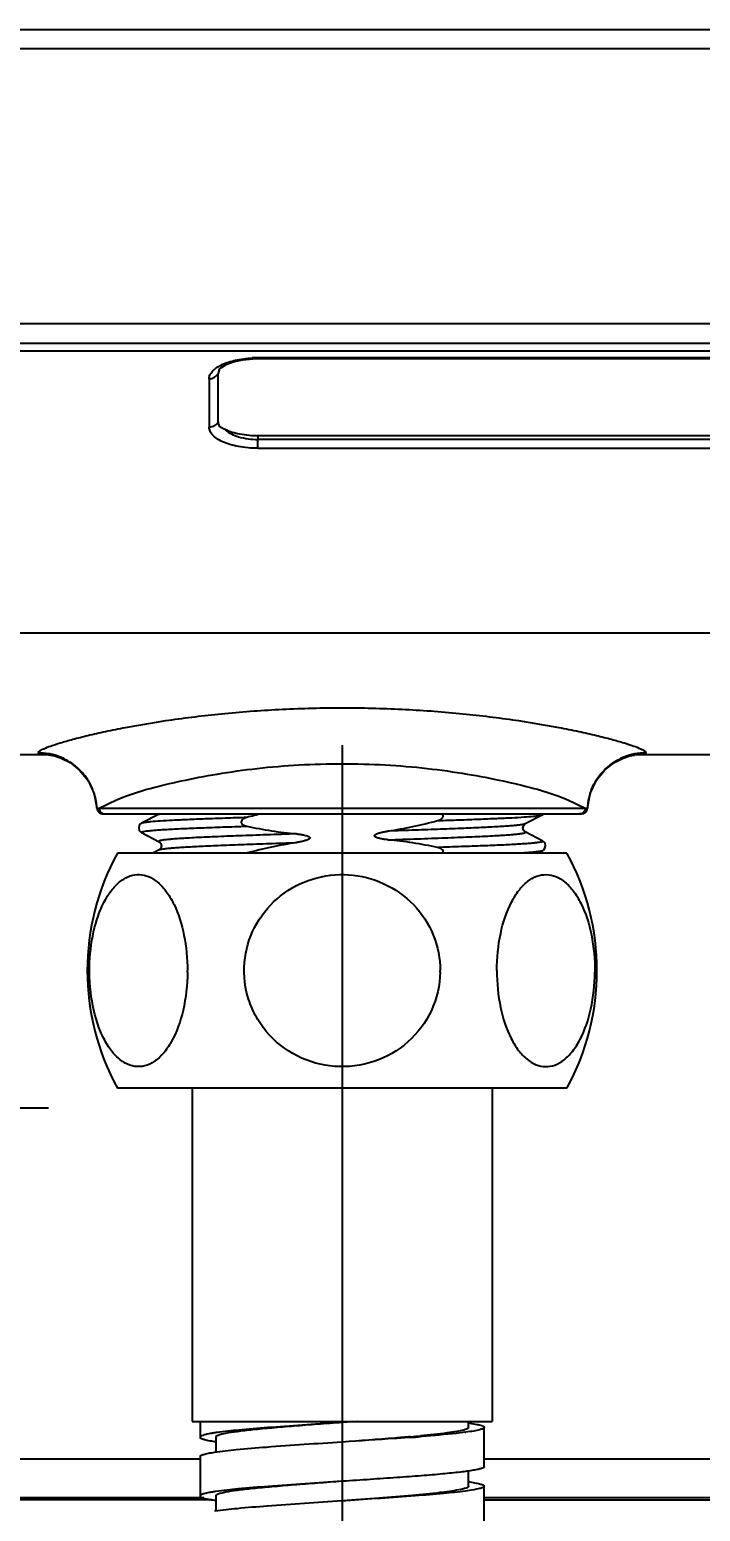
# Model space of a CAD drawing. Extents: x 0 to 1354, y -165 to 827.
# Drawn here: x 137.5 to 171.7, y 70.5 to 146.1 of the extents above; entities that cross this region are included whole.
import ezdxf

# ---------------------------------------------------------------- set-up
doc = ezdxf.new("R2010")
doc.units = 0
doc.header["$LTSCALE"] = 10
doc.header["$MEASUREMENT"] = 0
doc.header["$PDMODE"] = 3
doc.header["$PDSIZE"] = -10
doc.linetypes.add('CENTER2', pattern=[28.575, 19.05, -3.175, 3.175, -3.175])
doc.layers.get('0').update_dxf_attribs({"linetype": 'CONTINUOUS'})
doc.layers.get('DEFPOINTS').update_dxf_attribs({"linetype": 'CONTINUOUS'})
doc.layers.add('DEF_LAYER_ASSEM_MEMBER', color=7, linetype='CONTINUOUS')
doc.layers.add('중심선', color=1, linetype='CENTER2')
doc.styles.add('Daelim Dimension', font='')
doc.styles.get('Daelim Dimension').set_extended_font_data('나눔고딕')
doc.dimstyles.new('DEFAULT', dxfattribs={"dimscale": 2, "dimtxt": 2, "dimasz": 2, "dimexe": 0, "dimexo": 2, "dimgap": 1, "dimtad": 1, "dimdec": 1, "dimzin": 9, "dimdsep": 46, "dimtxsty": 'Daelim Dimension', "dimcen": 0.5, "dimclrd": 252, "dimclre": 252, "dimclrt": 3, "dimadec": 1, "dimazin": 0, "dimtfac": 1, "dimtdec": 1, "dimtix": 1, "dimtmove": 0, "dimatfit": 3, "dimfxl": 1, "dimtolj": 1, "dimtzin": 1, "dimlwd": 9, "dimlwe": 9, "dimarcsym": 0})

# ---------------------------------------------------------------- blocks, each defined once
blk = doc.blocks.new('*D0')
at = {"color": 5, "lineweight": 9, "ltscale": 0.5, "transparency": 16777216}
for p, q in [((95.477, 87.762), (95.477, 17.944)), ((425.46, 87.762), (425.46, 17.944)), ((99.477, 17.944), (421.46, 17.944))]:
    blk.add_line(p, q, dxfattribs=at)
at = {"color": 5, "ltscale": 0.5, "transparency": 16777216}
for points in [[(99.477, 18.61), (99.477, 17.277), (95.477, 17.944)], [(421.46, 18.61), (421.46, 17.277), (425.46, 17.944)]]:
    blk.add_solid(points, dxfattribs=at)
at = {"layer": 'DEFPOINTS', "color": 0, "ltscale": 0.5, "transparency": 16777216}
for p in [(95.477, 91.762), (425.46, 91.762), (425.46, 17.944)]:
    blk.add_point(p, dxfattribs=at)
at = {"color": 7, "ltscale": 0.5, "transparency": 16777216, "insert": (260.468, 25.394), "char_height": 10, "attachment_point": 5, "style": 'Daelim Dimension'}
blk.add_mtext('\\A1;330', dxfattribs=at)
blk = doc.blocks.new('*D2')
at = {"color": 5, "lineweight": 9, "ltscale": 0.5, "transparency": 16777216}
for p, q in [((130.968, 79.606), (130.968, 37.723)), ((389.968, 77.935), (389.968, 37.723)), ((134.968, 37.723), (385.968, 37.723))]:
    blk.add_line(p, q, dxfattribs=at)
at = {"color": 5, "ltscale": 0.5, "transparency": 16777216}
for points in [[(134.968, 38.39), (134.968, 37.057), (130.968, 37.723)], [(385.968, 38.39), (385.968, 37.057), (389.968, 37.723)]]:
    blk.add_solid(points, dxfattribs=at)
at = {"layer": 'DEFPOINTS', "color": 0, "ltscale": 0.5, "transparency": 16777216}
for p in [(130.968, 83.606), (389.968, 81.935), (389.968, 37.723)]:
    blk.add_point(p, dxfattribs=at)
at = {"color": 7, "ltscale": 0.5, "transparency": 16777216, "insert": (260.468, 45.167), "char_height": 10, "attachment_point": 5, "style": 'Daelim Dimension'}
blk.add_mtext('\\A1;259', dxfattribs=at)

msp = doc.modelspace()

# ---------------------------------------------------------------- linework, layer by layer
at = {"layer": 'DEF_LAYER_ASSEM_MEMBER', "color": 7, "linetype": 'Continuous'}
for p, q in [((132.394, 146.12), (200.543, 146.12)), ((200.543, 145.138), (132.394, 145.138)), ((108.986, 131.138), (223.951, 131.138)), ((109.986, 130.12), (222.951, 130.12)), ((209.432, 129.716), (123.505, 129.716)), ((148.916, 129.334), (149.203, 129.342)), ((149.203, 129.342), (204.334, 129.342)), ((147.187, 128.771), (147.142, 128.586)), ((147.142, 126.114), (147.142, 128.586)), ((204.342, 125.395), (149.195, 125.395)), ((129.614, 115.346), (207.721, 115.346)), ((138.493, 109.12), (127.218, 109.12)), ((168.346, 109.111), (168.381, 109.116)), ((168.36, 109.12), (168.359, 109.12)), ((207.028, 109.12), (168.381, 109.12)), ((140.961, 106.404), (140.961, 106.404)), ((141.059, 106.415), (165.877, 106.415)), ((141.261, 106.12), (165.676, 106.12)), ((144.129, 106.1), (143.237, 105.635)), ((144.129, 106.1), (144.13, 106.101)), ((144.159, 106.12), (144.13, 106.101)), ((153.468, 106.12), (153.468, 104.12)), ((163.698, 106.071), (162.806, 105.605)), ((165.976, 106.404), (165.976, 106.404)), ((143.239, 105.636), (143.237, 105.635)), ((143.239, 105.163), (144.131, 104.698)), ((162.806, 105.192), (162.806, 105.192)), ((163.697, 104.727), (162.806, 105.192)), ((164.934, 104.12), (142.003, 104.12)), ((144.132, 104.287), (143.813, 104.12)), ((144.131, 104.286), (144.132, 104.287)), ((163.438, 104.12), (163.697, 104.256)), ((164.934, 92.12), (142.003, 92.12)), ((145.818, 92.12), (145.818, 75.12)), ((161.118, 92.12), (161.118, 75.12)), ((145.818, 75.12), (161.118, 75.12)), ((146.218, 75.12), (146.218, 74.32)), ((154.226, 75.12), (153.468, 75.07)), ((159.918, 74.82), (159.918, 75.12)), ((147.018, 74.32), (147.018, 73.541)), ((157.557, 74.356), (157.458, 74.349)), ((160.718, 72.82), (160.718, 74.82)), ((146.218, 73.32), (146.218, 71.32)), ((153.468, 74.07), (153.449, 74.069)), ((153.488, 74.072), (153.468, 74.07)), ((105.468, 73.225), (146.218, 73.225)), ((159.918, 71.82), (159.918, 72.595)), ((160.718, 73.225), (336.968, 73.225)), ((153.488, 72.072), (153.468, 72.07)), ((160.718, 69.82), (160.718, 71.82)), ((146.407, 71.226), (105.468, 71.226)), ((146.835, 71.129), (105.468, 71.129)), ((147.018, 71.32), (147.018, 70.545)), ((153.468, 71.07), (153.449, 71.069)), ((153.652, 71.082), (153.468, 71.07)), ((336.968, 71.226), (160.718, 71.226)), ((160.718, 71.129), (257.512, 71.129))]:
    msp.add_line(p, q, dxfattribs=at)
at = {"layer": 'DEF_LAYER_ASSEM_MEMBER', "color": 9, "linetype": 'Continuous'}
for p, q in [((149.203, 129.342), (149.203, 129.382)), ((204.334, 129.382), (149.203, 129.382)), ((146.684, 128.311), (146.684, 125.838)), ((149.168, 125.395), (149.165, 125.218)), ((149.165, 124.767), (149.165, 125.218)), ((204.372, 125.218), (149.165, 125.218)), ((149.165, 124.767), (204.372, 124.767))]:
    msp.add_line(p, q, dxfattribs=at)
at = {"layer": 'DEF_LAYER_ASSEM_MEMBER', "color": 7, "linetype": 'Continuous'}
for points in [[(147.187, 128.771), (147.194, 128.782), (147.305, 128.893), (147.548, 129.036), (147.916, 129.173), (148.388, 129.278), (148.916, 129.334)], [(138.493, 109.122), (138.498, 109.121), (138.583, 109.112)], [(138.583, 109.112), (138.787, 109.072), (139.132, 108.961), (139.586, 108.733), (140.072, 108.354), (140.508, 107.815), (140.825, 107.134), (140.961, 106.404)], [(165.976, 106.404), (166.118, 107.157), (166.437, 107.83), (166.876, 108.365), (167.359, 108.74), (167.805, 108.964), (168.143, 109.071), (168.346, 109.111)], [(163.698, 106.069), (163.751, 106.103), (163.765, 106.12)], [(143.238, 105.636), (143.185, 105.601), (143.12, 105.522), (143.089, 105.398), (143.121, 105.273), (143.186, 105.196), (143.238, 105.161)], [(162.807, 105.194), (162.775, 105.216), (162.72, 105.28), (162.689, 105.395), (162.717, 105.512), (162.772, 105.581), (162.807, 105.604)], [(144.13, 104.697), (144.164, 104.673), (144.22, 104.605), (144.248, 104.488), (144.217, 104.373), (144.162, 104.308), (144.13, 104.287)], [(163.698, 104.254), (163.751, 104.289), (163.815, 104.366), (163.848, 104.491), (163.817, 104.615), (163.752, 104.694), (163.698, 104.729)]]:
    msp.add_lwpolyline(points, dxfattribs=at)
at = {"layer": 'DEF_LAYER_ASSEM_MEMBER', "color": 9, "linetype": 'Continuous'}
msp.add_arc((149.202, 123.534), 5.849, 89.9962, 93.26451, dxfattribs=at)
at = {"layer": 'DEF_LAYER_ASSEM_MEMBER', "color": 7, "linetype": 'Continuous'}
for centre, radius, start, end in [((137.964, 106.265), 2.967, 79.54634, 89.96259), ((137.954, 106.208), 3.025, 75.52388, 79.56122), ((168.995, 106.167), 3.068, 104.20985, 122.38556), ((168.983, 106.206), 3.027, 101.60989, 104.16136), ((168.359, 115.804), 6.683, 270.00741, 270.22172), ((168.973, 106.257), 2.975, 90.04667, 101.62836), ((168.97, 106.213), 3.015, 122.45178, 122.83148), ((168.95, 106.234), 2.979, 162.09265, 176.7438), ((168.999, 106.218), 3.031, 159.01236, 162.08613), ((141.258, 106.42), 0.297, 183.2099, 188.56926), ((141.264, 106.421), 0.303, 188.57565, 204.62611), ((141.26, 106.42), 0.298, 204.70097, 211.52767), ((141.262, 106.421), 0.301, 211.54131, 238.8523), ((141.26, 106.419), 0.299, 238.85408, 247.98208), ((155.12, 81.321), 25.46, 103.05849, 104.8359), ((165.676, 106.42), 0.3, 269.97845, 356.77173), ((165.677, 106.419), 0.298, 292.02739, 300.21823), ((165.675, 106.422), 0.302, 300.22532, 313.83063), ((165.675, 106.421), 0.301, 313.89604, 326.72089), ((165.677, 106.42), 0.299, 326.72364, 335.34393), ((165.675, 106.42), 0.301, 335.38726, 344.02446), ((165.675, 106.421), 0.301, 343.99477, 356.74855), ((152.968, 98.12), 12.5, 151.3146, 208.6854), ((153.968, 98.12), 12.5, 331.3146, 28.6854), ((135.962, 98.12), 9.614, 359.525, 0.00001), ((153.661, 98.12), 4.808, 359.05005, 359.99999), ((158.333, 64.039), 11.121, 81.49047, 81.62829), ((147.325, 70.945), 3.605, 101.52315, 102.6002), ((148.078, 66.9), 7.72, 99.22197, 99.69916), ((148.344, 65.257), 9.384, 98.5728, 99.21598), ((148.686, 62.99), 11.677, 98.0391, 98.57586), ((148.59, 85.009), 11.028, 261.46947, 261.61255), ((149.106, 60.009), 14.687, 97.43556, 98.03581), ((150.015, 153.454), 79.414, 275.01249, 275.38561), ((147.136, 205.291), 131.349, 274.29647, 274.50736), ((157.657, 90.437), 16.004, 277.45258, 277.62132), ((158.342, 61.102), 11.057, 81.43899, 81.66082), ((147.969, 64.544), 7.067, 99.47991, 99.94534), ((148.134, 63.558), 8.067, 99.15696, 99.48279), ((148.37, 62.086), 9.557, 98.52904, 99.14834), ((148.574, 81.899), 10.916, 261.41166, 261.61428), ((148.663, 60.138), 11.527, 98.1518, 98.5359), ((148.579, 59.706), 10.953, 98.37566, 98.55275)]:
    msp.add_arc(centre, radius, start, end, dxfattribs=at)
at = {"layer": 'DEF_LAYER_ASSEM_MEMBER', "color": 9, "linetype": 'Continuous'}
for points, start_tangent, end_tangent in [([(147.341, 129.031), (148.025, 129.257), (148.869, 129.373)], (0.905865, 0.423567), (0.998371, 0.05705)), ([(146.684, 128.311), (146.726, 128.505), (146.851, 128.694), (147.058, 128.871), (147.341, 129.031)], (-0.000234, 1), (0.905865, 0.423567)), ([(146.684, 128.311), (146.958, 128.386), (147.142, 128.587)], (1, 0), (0.42893, 0.903338)), ([(147.142, 126.114), (146.958, 125.913), (146.684, 125.838)], (-0.42893, -0.903338), (-1, 0)), ([(149.165, 124.767), (148.177, 124.855), (147.741, 124.96), (147.37, 125.098), (147.073, 125.261), (146.858, 125.444), (146.728, 125.638), (146.684, 125.838)], (-1, -0.000229), (-0.000167, 1)), ([(147.493, 125.709), (148.187, 125.353), (149.165, 125.218)], (0.761409, -0.648271), (0.99999, 0.004507))]:
    msp.add_spline(points, degree=3, dxfattribs=dict(at, start_tangent=start_tangent, end_tangent=end_tangent))
at = {"layer": 'DEF_LAYER_ASSEM_MEMBER', "color": 7, "linetype": 'Continuous'}
for points, start_tangent, end_tangent in [([(147.142, 126.114), (147.176, 125.952), (147.202, 125.899)], (0.000158, -1), (0.489961, -0.871744)), ([(147.494, 125.722), (147.412, 125.764), (147.202, 125.899)], (-0.900767, 0.434303), (-0.790724, 0.612173)), ([(149.195, 125.395), (148.251, 125.482), (147.494, 125.722)], (-1, -0.000136), (-0.900767, 0.434303)), ([(137.966, 109.232), (137.982, 109.273), (138.034, 109.322), (138.244, 109.437), (138.596, 109.577), (139.088, 109.739), (139.722, 109.92), (140.491, 110.115), (141.389, 110.318), (142.408, 110.523), (144.777, 110.916), (147.489, 111.241), (150.422, 111.454), (153.468, 111.528), (156.516, 111.454), (159.453, 111.241), (162.162, 110.916), (164.527, 110.523), (165.546, 110.318), (166.444, 110.115), (167.213, 109.92), (167.847, 109.739), (168.34, 109.577), (168.692, 109.438), (168.902, 109.322), (168.954, 109.273), (168.971, 109.232)], (-0.027223, 0.999629), (-0.026317, -0.999654)), ([(138.481, 109.121), (138.096, 109.152), (137.999, 109.186), (137.966, 109.232)], (-0.999873, 0.015918), (-0.027223, 0.999629)), ([(140.961, 106.404), (140.757, 107.33), (140.281, 108.142), (139.577, 108.762), (138.71, 109.137)], (-0.055831, 0.99844), (-0.968263, 0.249933)), ([(168.971, 109.232), (168.933, 109.184), (168.887, 109.165), (168.823, 109.149), (168.64, 109.128), (168.385, 109.12)], (-0.018524, -0.999828), (-0.999992, -0.00389)), ([(141.059, 106.415), (141.249, 106.492), (141.538, 106.633), (141.926, 106.814), (142.412, 107.015), (143.666, 107.413), (145.249, 107.795), (147.095, 108.148), (149.129, 108.434), (151.272, 108.613), (153.468, 108.674), (155.664, 108.613), (157.808, 108.434), (159.841, 108.148), (161.687, 107.795), (163.27, 107.413), (164.525, 107.015), (165.011, 106.814), (165.398, 106.633), (165.688, 106.492), (165.878, 106.415)], (0.964299, 0.264817), (0.96432, -0.264738)), ([(166.169, 107.304), (166.638, 108.12), (167.335, 108.747)], (0.358137, 0.933669), (0.840269, 0.54217)), ([(140.961, 106.404), (140.968, 106.404), (140.987, 106.404), (141.017, 106.406), (141.059, 106.415)], (0.359509, 0.933142), (0.964299, 0.264817)), ([(141.059, 106.415), (141.148, 106.206), (141.357, 106.12)], (0.017357, -0.999849), (1, 0.000081)), ([(141.148, 106.142), (141.261, 106.12)], (0.927213, -0.374535), (1, 0.000014)), ([(148.602, 105.93), (147.494, 105.892), (146.482, 105.856), (145.584, 105.82), (144.815, 105.784), (144.188, 105.746), (143.711, 105.708), (143.532, 105.689), (143.393, 105.671), (143.295, 105.653), (143.239, 105.636)], (-0.999448, -0.033226), (-0.895306, -0.445452)), ([(144.13, 106.101), (144.142, 106.106), (144.193, 106.12)], (0.8945, 0.447069), (0.974522, 0.224292)), ([(148.601, 105.931), (148.51, 105.901), (148.424, 105.857), (148.351, 105.794), (148.315, 105.706), (148.347, 105.617), (148.421, 105.555), (148.508, 105.514), (148.601, 105.488)], (-0.966798, -0.255543), (0.97781, -0.209495)), ([(158.336, 105.774), (158.46, 105.818), (158.569, 105.892), (158.608, 105.945), (158.621, 106.009), (158.558, 106.121)], (0.966796, 0.255549), (-0.763062, 0.646325)), ([(158.336, 105.774), (159.444, 105.811), (160.455, 105.849), (161.352, 105.886), (162.121, 105.922), (162.75, 105.958), (163.226, 105.995), (163.405, 106.014), (163.544, 106.033), (163.641, 106.052), (163.698, 106.07)], (0.999483, 0.032145), (0.890118, 0.45573)), ([(165.877, 106.415), (165.788, 106.206), (165.58, 106.12)], (-0.017318, -0.99985), (-1, 0)), ([(165.789, 106.142), (165.676, 106.12)], (-0.927122, -0.374759), (-1, -0.000073)), ([(165.878, 106.415), (165.92, 106.406), (165.95, 106.404), (165.969, 106.404), (165.976, 106.404)], (0.96432, -0.264738), (0.331331, -0.943515)), ([(143.239, 105.163), (143.226, 105.173), (143.226, 105.183), (143.238, 105.193), (143.263, 105.203), (143.301, 105.213), (143.351, 105.223), (143.489, 105.243), (143.678, 105.264), (143.915, 105.284), (144.201, 105.305), (144.532, 105.326), (144.908, 105.347), (145.326, 105.367), (145.785, 105.387), (146.281, 105.407), (147.381, 105.447), (148.602, 105.489)], (-0.886391, 0.462937), (0.999439, 0.033493)), ([(151.136, 105.096), (149.618, 105.046), (148.213, 104.995), (146.964, 104.946), (145.909, 104.897), (145.463, 104.872), (145.076, 104.847), (144.752, 104.821), (144.492, 104.796), (144.387, 104.784), (144.299, 104.771), (144.228, 104.759), (144.174, 104.747), (144.137, 104.735), (144.118, 104.723), (144.116, 104.711), (144.131, 104.698)], (-0.999517, -0.031067), (0.886118, -0.46346)), ([(148.601, 105.488), (149.863, 105.255), (151.136, 105.095)], (0.977946, -0.208857), (0.995797, -0.091589)), ([(151.136, 105.095), (151.319, 105.073), (151.501, 105.042), (151.591, 105.021), (151.68, 104.995), (151.723, 104.978), (151.764, 104.957), (151.801, 104.93), (151.814, 104.91), (151.817, 104.888), (151.794, 104.849), (151.757, 104.821), (151.673, 104.781), (151.498, 104.724), (151.318, 104.683), (151.136, 104.651)], (0.995886, -0.090619), (-0.988784, -0.14935)), ([(155.801, 104.796), (155.618, 104.817), (155.435, 104.849), (155.346, 104.87), (155.257, 104.896), (155.214, 104.913), (155.173, 104.933), (155.136, 104.961), (155.123, 104.98), (155.12, 105.003), (155.143, 105.042), (155.18, 105.07), (155.263, 105.11), (155.439, 105.166), (155.619, 105.208), (155.801, 105.24)], (-0.995887, 0.0906), (0.988787, 0.149333)), ([(155.801, 105.24), (157.075, 105.474), (158.336, 105.774)], (0.988804, 0.149221), (0.966927, 0.255054)), ([(162.806, 105.605), (162.733, 105.583), (162.604, 105.559), (162.418, 105.536), (162.176, 105.513), (161.88, 105.49), (161.532, 105.468), (160.688, 105.423), (159.667, 105.377), (158.492, 105.331), (157.192, 105.286), (155.801, 105.242)], (-0.889744, -0.45646), (-0.999519, -0.031026)), ([(155.801, 104.794), (157.319, 104.844), (158.723, 104.896), (159.971, 104.945), (161.027, 104.993), (161.472, 105.018), (161.859, 105.043), (162.184, 105.069), (162.444, 105.095), (162.549, 105.107), (162.638, 105.119), (162.709, 105.131), (162.763, 105.143), (162.799, 105.155), (162.819, 105.167), (162.821, 105.18), (162.806, 105.192)], (0.999498, 0.031695), (-0.886576, 0.462582)), ([(144.132, 104.287), (144.206, 104.31), (144.337, 104.333), (144.525, 104.356), (144.768, 104.377), (145.065, 104.399), (145.413, 104.422), (146.256, 104.468), (147.276, 104.514), (148.45, 104.559), (149.747, 104.603), (151.136, 104.649)], (0.887114, 0.46155), (0.99947, 0.032549)), ([(151.136, 104.651), (149.869, 104.417), (148.615, 104.121)], (-0.988635, -0.150339), (-0.96718, -0.254092)), ([(158.336, 104.403), (157.074, 104.635), (155.801, 104.796)], (-0.978036, 0.208434), (-0.995823, 0.091301)), ([(163.697, 104.727), (163.71, 104.717), (163.711, 104.707), (163.698, 104.697), (163.673, 104.687), (163.636, 104.677), (163.585, 104.667), (163.446, 104.648), (163.258, 104.627), (163.02, 104.606), (162.735, 104.585), (162.403, 104.564), (162.028, 104.543), (161.609, 104.523), (161.151, 104.503), (160.654, 104.484), (159.555, 104.444), (158.335, 104.402)], (0.886567, -0.462599), (-0.999434, -0.033651)), ([(158.602, 104.12), (158.621, 104.174), (158.614, 104.23), (158.544, 104.317), (158.444, 104.371), (158.336, 104.403)], (0.498583, 0.866842), (-0.97781, 0.209496)), ([(162.346, 104.121), (162.882, 104.153), (163.289, 104.187), (163.443, 104.204), (163.562, 104.221), (163.647, 104.238), (163.697, 104.256)], (0.99848, 0.055122), (0.886364, 0.46299)), ([(140.599, 98.777), (140.898, 100.528), (141.503, 101.929), (141.892, 102.436), (142.322, 102.791), (142.776, 102.984), (143.241, 103.009), (143.7, 102.865), (144.138, 102.556), (144.541, 102.092), (144.893, 101.487), (145.398, 99.936), (145.576, 98.12)], (0.068795, 0.997631), (0, -1)), ([(148.514, 98.781), (149.115, 100.531), (150.324, 101.931), (151.962, 102.792), (153.8, 103.009), (155.594, 102.555), (157.103, 101.486), (158.113, 99.936), (158.468, 98.12)], (0.137454, 0.990508), (0, -1)), ([(161.361, 98.12), (161.556, 100.022), (162.109, 101.617), (162.492, 102.221), (162.926, 102.665), (163.395, 102.934), (163.881, 103.019), (164.366, 102.919), (164.832, 102.635), (165.263, 102.177), (165.641, 101.561), (166.18, 99.948), (166.36, 98.041)], (0, 1), (-0.00829, -0.999966)), ([(145.576, 98.041), (145.351, 96.09), (144.753, 94.485), (144.344, 93.898), (143.885, 93.485), (143.395, 93.261), (142.892, 93.235), (142.396, 93.406), (141.926, 93.769), (141.503, 94.312), (141.142, 95.014), (140.671, 96.781), (140.599, 98.777)], (-0.00829, -0.999966), (0.068795, 0.997631)), ([(158.468, 98.041), (158.019, 96.089), (156.821, 94.484), (155.085, 93.484), (153.097, 93.235), (151.167, 93.771), (149.599, 95.017), (149.036, 95.851), (148.658, 96.784), (148.514, 98.781)], (-0.016579, -0.999863), (0.137454, 0.990508)), ([(161.361, 98.12), (161.552, 96.238), (162.094, 94.652), (162.471, 94.048), (162.898, 93.599), (163.36, 93.321), (163.84, 93.222), (164.321, 93.305), (164.786, 93.568), (165.217, 94.003), (165.598, 94.596), (166.153, 96.164), (166.36, 98.041)], (0, -1), (0.00829, 0.999966)), ([(153.468, 75.07), (152.21, 74.977), (151, 74.883), (149.885, 74.789), (148.908, 74.695), (148.105, 74.602), (147.509, 74.508), (147.142, 74.414), (147.049, 74.367), (147.018, 74.32)], (-0.997271, -0.073825), (-0.000468, -1)), ([(153.468, 75.07), (149.857, 74.821), (148.359, 74.697), (147.206, 74.573)], (-0.997838, -0.065715), (-0.991563, -0.129628)), ([(159.979, 75.038), (160.342, 74.975), (160.585, 74.912)], (0.98899, -0.147984), (0.945404, -0.325901)), ([(160.585, 74.912), (160.685, 74.866), (160.718, 74.82)], (0.945404, -0.325901), (0.001897, -0.999998)), ([(146.539, 74.463), (146.299, 74.392), (146.239, 74.356), (146.218, 74.32)], (-0.975822, -0.218569), (0.001302, -0.999999)), ([(146.218, 74.32), (146.265, 74.266), (146.405, 74.212), (146.635, 74.158), (146.954, 74.103)], (0.001302, -0.999999), (0.988935, -0.148348)), ([(146.777, 74.509), (146.731, 74.501), (146.605, 74.477)], (-0.985687, -0.168584), (-0.979758, -0.200187)), ([(156.976, 74.312), (156.154, 74.252), (153.488, 74.072)], (-0.997181, -0.075038), (-0.997838, -0.065715)), ([(156.954, 74.343), (156.151, 74.275), (153.491, 74.072)], (-0.996153, -0.087635), (-0.997271, -0.073824)), ([(159.667, 74.687), (159.317, 74.613), (158.825, 74.538), (157.469, 74.39)], (-0.965933, -0.258793), (-0.995577, -0.093953)), ([(159.733, 74.569), (159.29, 74.516), (157.557, 74.356)], (-0.99155, -0.129724), (-0.996835, -0.079496)), ([(159.918, 74.82), (159.855, 74.754), (159.667, 74.687)], (0.001437, -0.999999), (-0.965933, -0.258793)), ([(160.718, 74.82), (160.658, 74.759), (160.48, 74.698), (160.185, 74.636), (159.78, 74.575)], (0.001897, -0.999998), (-0.991164, -0.132644)), ([(146.944, 73.536), (146.629, 73.482), (146.402, 73.428), (146.264, 73.374), (146.218, 73.32)], (-0.988782, -0.149368), (0.000049, -1)), ([(153.449, 74.069), (149.61, 73.802), (148.068, 73.669), (146.944, 73.536)], (-0.997838, -0.065715), (-0.988782, -0.149368)), ([(160.718, 72.82), (160.684, 72.774), (160.58, 72.727), (160.407, 72.68), (160.168, 72.633), (159.501, 72.54), (158.602, 72.446), (157.507, 72.352), (156.257, 72.259), (154.9, 72.165), (153.488, 72.072)], (0.000172, -1), (-0.997838, -0.065716)), ([(153.468, 72.07), (152.21, 71.977), (151, 71.883), (149.885, 71.789), (148.908, 71.695), (148.105, 71.602), (147.509, 71.508), (147.142, 71.414), (147.05, 71.367), (147.018, 71.32)], (-0.997271, -0.073823), (0.000894, -1)), ([(153.468, 72.07), (149.699, 71.809), (148.167, 71.679), (147.029, 71.548)], (-0.997838, -0.065715), (-0.989884, -0.141879)), ([(159.918, 71.82), (159.887, 71.773), (159.793, 71.726), (159.421, 71.632)], (-0.001138, -0.999999), (-0.982034, -0.188702)), ([(160.718, 71.82), (160.658, 71.759), (160.476, 71.697), (160.177, 71.635), (159.766, 71.573)], (-0.001455, -0.999999), (-0.991283, -0.131753)), ([(159.988, 72.037), (160.304, 71.983), (160.533, 71.929), (160.672, 71.874), (160.718, 71.82)], (0.988854, -0.148889), (-0.001455, -0.999999)), ([(146.306, 71.395), (146.268, 71.376), (146.218, 71.32)], (-0.920055, -0.39179), (-0.001199, -0.999999)), ([(146.218, 71.32), (146.265, 71.267), (146.402, 71.213), (146.63, 71.159), (146.944, 71.105)], (-0.001199, -0.999999), (0.988783, -0.149356)), ([(146.749, 71.504), (146.481, 71.449), (146.306, 71.395)], (-0.984955, -0.17281), (-0.920055, -0.39179)), ([(153.449, 71.069), (149.648, 70.805), (148.113, 70.674), (146.984, 70.542)], (-0.997838, -0.065716), (-0.989332, -0.14568)), ([(159.421, 71.632), (158.449, 71.492), (157.054, 71.352), (155.352, 71.212), (153.491, 71.072)], (-0.982034, -0.188702), (-0.997271, -0.073825)), ([(159.766, 71.573), (158.647, 71.45), (157.189, 71.328), (153.652, 71.082)], (-0.991283, -0.131753), (-0.997837, -0.065737))]:
    msp.add_spline(points, degree=3, dxfattribs=dict(at, start_tangent=start_tangent, end_tangent=end_tangent))
at = {"layer": '중심선'}
for p, q in [((153.468, 109.62), (153.468, 41.844)), ((130.968, 91.12), (138.482, 91.12))]:
    msp.add_line(p, q, dxfattribs=at)

# ---------------------------------------------------------------- dimensions: what is measured, and where the dimension line sits
at = {"color": 5, "ltscale": 0.5}
for base, p1, p2, picture, middle in [((425.46, 17.944), (95.477, 91.762), (425.46, 91.762), '*D0', (260.468, 17.944)), ((389.968, 37.723), (130.968, 83.606), (389.968, 81.935), '*D2', (260.468, 37.723))]:
    dim = msp.add_linear_dim(base=base, p1=p1, p2=p2, dimstyle='DEFAULT', override={"dimtxt": 5, "dimdec": 0, "dimclrd": 5, "dimclre": 5, "dimclrt": 7}, dxfattribs=at)
    dim.commit()
    dim.dimension.update_dxf_attribs({"geometry": picture, "text_midpoint": middle, "dimtype": 160})

doc.saveas('drawing.dxf')
